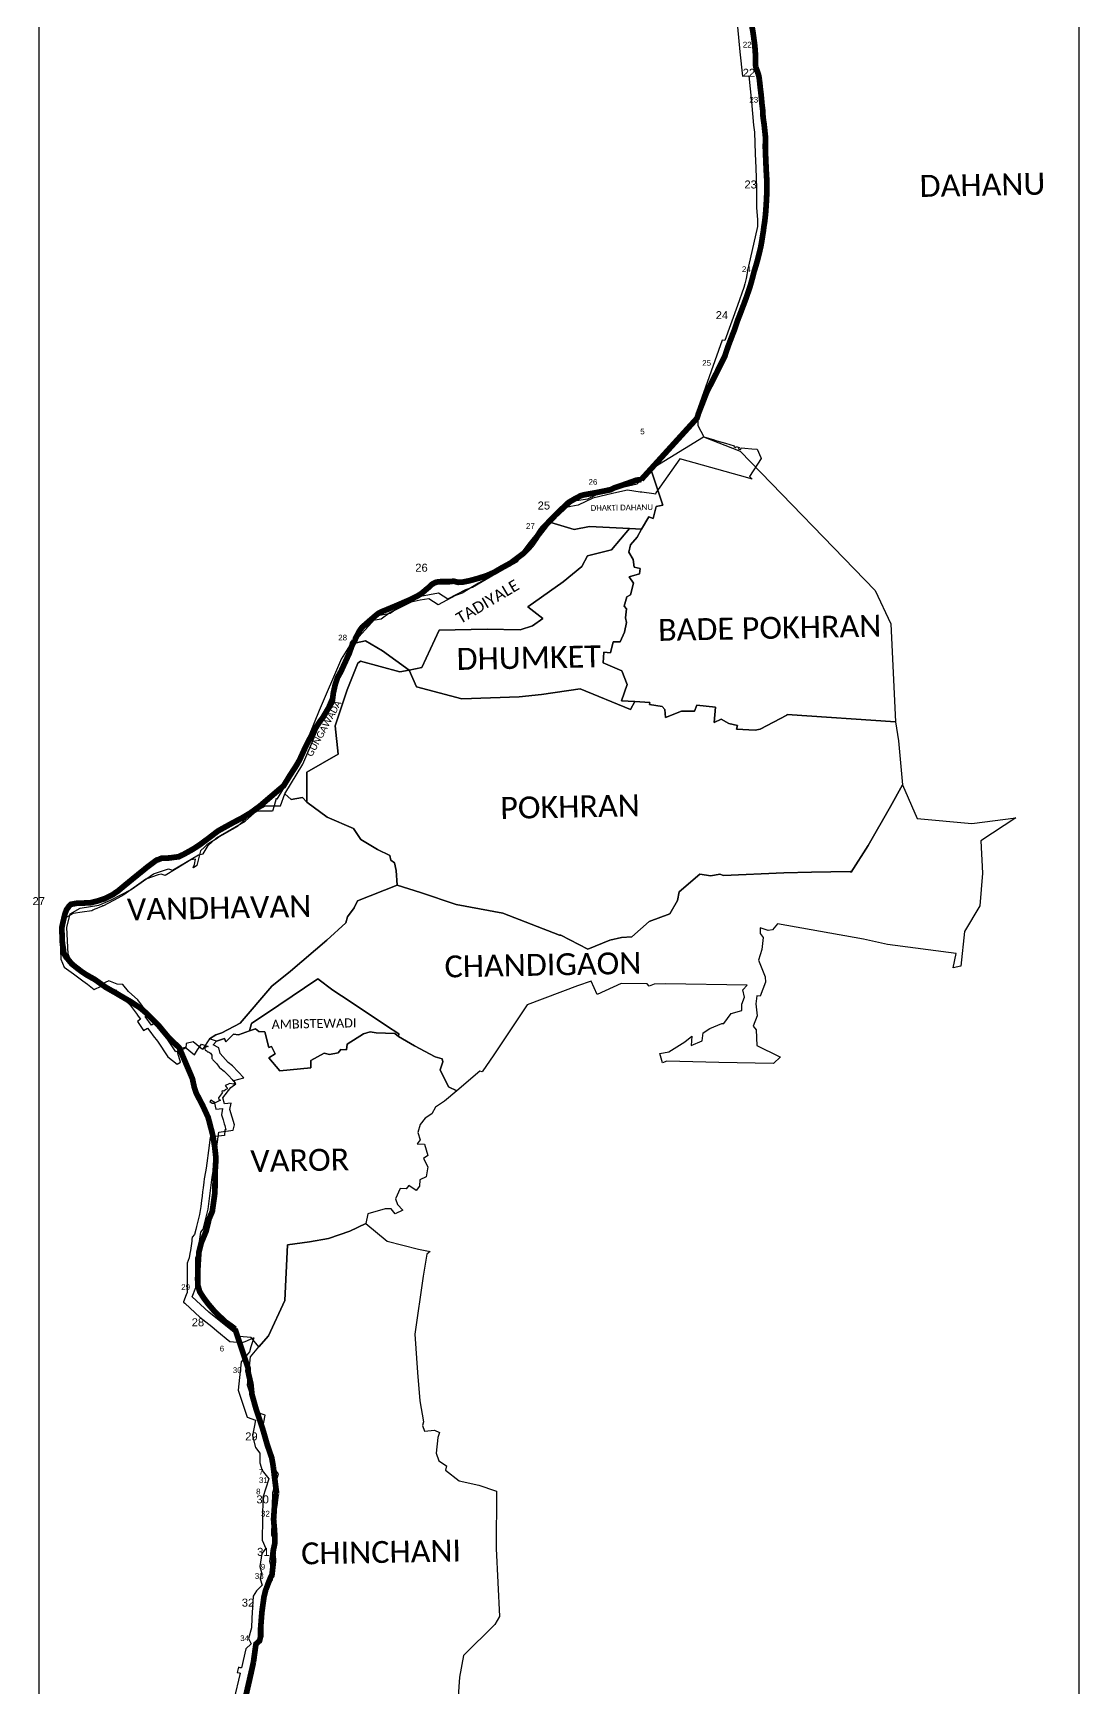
# Model space of a CAD drawing. Header units: metres. Extents: x 0 to 561379, y 0 to 4092696.
# Drawn here: x 255248 to 264393, y 2199097 to 2213571 of the extents above; entities that cross this region are included whole.
import ezdxf

# ---------------------------------------------------------------- set-up
doc = ezdxf.new("R2010")
doc.units = ezdxf.units.M
for name, color, linetype in [('ARTIFICIALLY PROTECTED', 1, 'Continuous'), ('COASTLINE', 5, 'Continuous'), ('DISTRICT BOUNDRY', 86, 'Continuous'), ('NATURALLY PROTECTED', 3, 'Continuous'), ('UNPROTECTED DUE TO CREEK', 150, 'Continuous'), ('VILLAGE BOUNDRY', 32, 'Continuous'), ('VILLAGE NAME', 250, 'Continuous')]:
    doc.layers.add(name, color=color, linetype=linetype)
doc.styles.get("Standard").update_dxf_attribs({"font": 'arial.ttf'})
picture_1 = doc.add_image_def('image1.ecw', size_in_pixel=(303052, 973688))

msp = doc.modelspace()

# ---------------------------------------------------------------- linework, layer by layer
at = {"layer": 'ARTIFICIALLY PROTECTED', "const_width": 50, "flags": 128}
for points in [[(261528, 2213671), (261531, 2213647), (261544, 2213573), (261559, 2213460), (261566, 2213363), (261564, 2213307), (261567, 2213276), (261568, 2213274)], [(261599, 2213165), (261607, 2213089), (261614, 2213032), (261621, 2212955), (261628, 2212897), (261631, 2212835), (261640, 2212775), (261647, 2212710), (261652, 2212662)], [(261635, 2211849), (261634, 2211841), (261626, 2211792), (261619, 2211746), (261610, 2211697), (261582, 2211583), (261569, 2211538), (261553, 2211486), (261539, 2211431), (261519, 2211360), (261501, 2211306), (261484, 2211256), (261474, 2211230), (261465, 2211205), (261456, 2211182), (261442, 2211145), (261431, 2211116)], [(261371, 2210951), (261353, 2210904), (261326, 2210833), (261307, 2210777), (261297, 2210746), (261239, 2210630), (261231, 2210613), (261171, 2210494), (261140, 2210434), (261113, 2210364), (261081, 2210282), (261067, 2210246), (261054, 2210204), (261043, 2210191)], [(260566, 2209666), (260524, 2209661), (260468, 2209641), (260389, 2209613), (260355, 2209602), (260334, 2209595), (260297, 2209577), (260194, 2209556), (260141, 2209546), (260101, 2209539), (260079, 2209535), (260058, 2209531), (260035, 2209524), (259986, 2209498), (259931, 2209466), (259893, 2209431), (259891, 2209429)], [(259696, 2209231), (259693, 2209228), (259676, 2209202), (259647, 2209153), (259613, 2209103), (259610, 2209099)], [(258061, 2208265), (258061, 2208264), (258035, 2208210), (258012, 2208145), (258011, 2208143)], [(256688, 2202733), (256687, 2202674), (256688, 2202622), (256705, 2202562), (256722, 2202536)], [(257121, 2201915), (257128, 2201895), (257127, 2201869), (257134, 2201835), (257145, 2201789)], [(257356, 2200967), (257370, 2200855)], [(257357, 2200667), (257357, 2200660), (257351, 2200572), (257356, 2200509)], [(257339, 2200106), (257336, 2200080), (257326, 2200067), (257303, 2200009), (257285, 2199960)], [(257243, 2199689), (257238, 2199623), (257238, 2199548), (257228, 2199509), (257197, 2199481), (257193, 2199455), (257175, 2199323)]]:
    msp.add_lwpolyline(points, dxfattribs=at)
at = {"layer": 'COASTLINE', "const_width": 30, "flags": 128}
msp.add_lwpolyline([(261531, 2213647), (261544, 2213573), (261559, 2213460), (261566, 2213363), (261564, 2213307), (261567, 2213276), (261589, 2213213), (261594, 2213196), (261599, 2213165), (261607, 2213089), (261614, 2213032), (261621, 2212955), (261628, 2212897), (261631, 2212835), (261640, 2212775), (261647, 2212710), (261653, 2212652), (261651, 2212600), (261651, 2212560), (261653, 2212508), (261656, 2212432), (261659, 2212366), (261663, 2212298), (261665, 2212238), (261664, 2212177), (261661, 2212114), (261658, 2212060), (261653, 2211991), (261646, 2211926), (261639, 2211882), (261634, 2211841), (261626, 2211792), (261619, 2211746), (261610, 2211697), (261582, 2211583), (261569, 2211538), (261553, 2211486), (261539, 2211431), (261519, 2211360), (261501, 2211306), (261484, 2211256), (261474, 2211230), (261465, 2211205), (261456, 2211182), (261442, 2211145), (261408, 2211057), (261377, 2210965), (261353, 2210904), (261326, 2210833), (261307, 2210777), (261297, 2210746), (261231, 2210613), (261171, 2210494), (261140, 2210434), (261113, 2210364), (261081, 2210282), (261067, 2210246), (261054, 2210204), (260566, 2209666), (260524, 2209661), (260468, 2209641), (260389, 2209613), (260334, 2209595), (260297, 2209577), (260194, 2209556), (260141, 2209546), (260101, 2209539), (260079, 2209535), (260058, 2209531), (260035, 2209524), (259986, 2209498), (259931, 2209466), (259893, 2209431), (259818, 2209357), (259742, 2209280), (259693, 2209228), (259676, 2209202), (259647, 2209153), (259613, 2209103), (259579, 2209063), (259537, 2209021), (259478, 2208977), (259422, 2208935), (259345, 2208893), (259278, 2208854), (259220, 2208828), (259147, 2208804), (259064, 2208781), (259009, 2208770), (258965, 2208767), (258925, 2208777), (258890, 2208773), (258849, 2208773), (258809, 2208773), (258774, 2208769), (258752, 2208759), (258735, 2208749), (258710, 2208725), (258688, 2208707), (258660, 2208683), (258639, 2208666), (258602, 2208644), (258536, 2208612), (258465, 2208581), (258397, 2208552), (258325, 2208522), (258292, 2208509), (258265, 2208494), (258226, 2208462), (258126, 2208375), (258103, 2208344), (258061, 2208264), (258035, 2208210), (258012, 2208145), (257940, 2207988), (257909, 2207932), (257889, 2207870), (257873, 2207797), (257864, 2207724), (257780, 2207581), (257762, 2207559), (257714, 2207486), (257662, 2207390), (257623, 2207312), (257577, 2207211), (257545, 2207157), (257490, 2207072), (257439, 2206988), (257234, 2206813), (257151, 2206752), (257078, 2206708), (256987, 2206660), (256900, 2206612), (256863, 2206591), (256781, 2206528), (256704, 2206471), (256644, 2206432), (256597, 2206406), (256568, 2206390), (256521, 2206367), (256437, 2206356), (256371, 2206354), (256349, 2206344), (256327, 2206337), (256253, 2206282), (256175, 2206219), (256116, 2206171), (256044, 2206112), (255991, 2206068), (255943, 2206035), (255873, 2206000), (255815, 2205981), (255747, 2205964), (255630, 2205960), (255579, 2205951), (255561, 2205933), (255540, 2205903), (255526, 2205865), (255508, 2205789), (255499, 2205746), (255502, 2205660), (255504, 2205611), (255512, 2205567), (255514, 2205533), (255525, 2205508), (255538, 2205487), (255555, 2205468), (255586, 2205430), (255618, 2205404), (255670, 2205364), (255715, 2205334), (255788, 2205293), (255885, 2205224), (255963, 2205180), (256051, 2205128), (256102, 2205099), (256185, 2205044), (256241, 2204997), (256297, 2204939), (256349, 2204887), (256435, 2204783), (256526, 2204696), (256641, 2204426), (256657, 2204352), (256674, 2204300), (256731, 2204191), (256779, 2204086), (256809, 2203971), (256821, 2203922), (256836, 2203831), (256847, 2203730), (256840, 2203614), (256838, 2203430), (256815, 2203265), (256787, 2203199), (256761, 2203092), (256718, 2202989), (256698, 2202909), (256690, 2202778), (256687, 2202674), (256688, 2202622), (256705, 2202562), (256742, 2202505), (256779, 2202456), (256833, 2202392), (256880, 2202346), (256925, 2202302), (256990, 2202256), (257014, 2202236), (257128, 2201895), (257127, 2201869), (257134, 2201835), (257153, 2201754), (257162, 2201664), (257198, 2201535), (257254, 2201368), (257296, 2201222), (257335, 2201109), (257348, 2201034), (257378, 2200797), (257373, 2200783), (257368, 2200749), (257364, 2200709), (257357, 2200660), (257351, 2200572), (257357, 2200500), (257363, 2200414), (257361, 2200359), (257349, 2200302), (257345, 2200258), (257351, 2200213), (257336, 2200080), (257326, 2200067), (257303, 2200009), (257282, 2199953), (257267, 2199894), (257249, 2199763), (257238, 2199623), (257238, 2199548), (257228, 2199509), (257197, 2199481), (257193, 2199455), (257175, 2199323), (257152, 2199217), (257129, 2199117), (257097, 2198975)], dxfattribs=at)
at = {"layer": 'DISTRICT BOUNDRY'}
msp.add_polyline3d([(261408, 2213625, 0), (261428, 2213407, 0), (261451, 2213195, 0), (261506, 2213198, 0), (261529, 2212970, 0), (261547, 2212766, 0), (261557, 2212705, 0), (261563, 2212516, 0), (261569, 2212392, 0), (261571, 2212302, 0), (261574, 2212213, 0), (261575, 2212043, 0), (261583, 2211940, 0), (261583, 2211878, 0), (261504, 2211532, 0), (261499, 2211507, 0), (261482, 2211424, 0), (261473, 2211379, 0), (261462, 2211346, 0), (261407, 2211188, 0), (261296, 2210881, 0), (261273, 2210885, 0), (261064, 2210292, 0), (261080, 2210285, 0), (261053, 2210229, 0), (261057, 2210216, 0), (261061, 2210189, 0), (261061, 2210185, 0), (261060, 2210140, 0), (261113, 2210039, 0), (261196, 2210015, 0), (261226, 2210006, 0), (261302, 2209984, 0), (261377, 2209960, 0), (261374, 2209951, 0), (261393, 2209946, 0), (261395, 2209954, 0), (261421, 2209946, 0), (261417, 2209931, 0), (261436, 2209928, 0), (261441, 2209944, 0), (261473, 2209941, 0), (261533, 2209935, 0), (261580, 2209931, 0), (261611, 2209858, 0), (261614, 2209850, 0), (261512, 2209694, 0), (261535, 2209669, 0), (261497, 2209680, 0), (260903, 2209846, 0), (260693, 2209550, 0), (260691, 2209538, 0), (260675, 2209540, 0), (260570, 2209555, 0), (260555, 2209557, 0), (260447, 2209573, 0), (260325, 2209546, 0), (260142, 2209504, 0), (260013, 2209441, 0), (259951, 2209431, 0), (259939, 2209427, 0), (259892, 2209425, 0), (259683, 2209234, 0), (259574, 2209100, 0), (259523, 2209030, 0), (259445, 2208959, 0), (259387, 2208893, 0), (259236, 2208812, 0), (259144, 2208760, 0), (259000, 2208673, 0), (258943, 2208652, 0), (258790, 2208570, 0), (258708, 2208623, 0), (258634, 2208610, 0), (258554, 2208595, 0), (258426, 2208529, 0), (258370, 2208504, 0), (258292, 2208446, 0), (258188, 2208427, 0), (258133, 2208365, 0), (258078, 2208303, 0), (258024, 2208243, 0), (258015, 2208212, 0), (258014, 2208211, 0), (257941, 2208096, 0), (257935, 2208081, 0), (257750, 2207645, 0), (257607, 2207294, 0), (257537, 2207130, 0), (257379, 2206871, 0), (257373, 2206876, 0), (257355, 2206813, 0), (257340, 2206765, 0), (257211, 2206766, 0), (257138, 2206725, 0), (257059, 2206656, 0), (257034, 2206632, 0), (256923, 2206568, 0), (256907, 2206560, 0), (256876, 2206541, 0), (256857, 2206527, 0), (256785, 2206484, 0), (256766, 2206470, 0), (256748, 2206451, 0), (256712, 2206418, 0), (256680, 2206289, 0), (256652, 2206270, 0), (256649, 2206274, 0), (256659, 2206298, 0), (256669, 2206345, 0), (256627, 2206339, 0), (256500, 2206262, 0), (256402, 2206202, 0), (256367, 2206216, 0), (256341, 2206210, 0), (256341, 2206209, 0), (256235, 2206170, 0), (256042, 2206033, 0), (255990, 2206005, 0), (255863, 2205939, 0), (255859, 2205938, 0), (255849, 2205933, 0), (255832, 2205926, 0), (255804, 2205914, 0), (255788, 2205907, 0), (255770, 2205899, 0), (255761, 2205895, 0), (255677, 2205882, 0), (255599, 2205870, 0), (255510, 2205821, 0), (255481, 2205701, 0), (255492, 2205471, 0), (255520, 2205402, 0), (255600, 2205342, 0), (255682, 2205281, 0), (255723, 2205252, 0), (255781, 2205206, 0), (255844, 2205236, 0), (255845, 2205237, 0), (255919, 2205206, 0), (255948, 2205200, 0), (255969, 2205202, 0), (256015, 2205143, 0), (256058, 2205105, 0), (256097, 2205069, 0), (256159, 2204986, 0), (256159, 2204985, 0), (256187, 2204946, 0), (256160, 2204925, 0), (256214, 2204848, 0), (256248, 2204869, 0), (256278, 2204830, 0), (256298, 2204801, 0), (256335, 2204754, 0), (256426, 2204616, 0), (256508, 2204553, 0), (256537, 2204569, 0), (256514, 2204648, 0), (256516, 2204689, 0), (256542, 2204694, 0), (256578, 2204702, 0), (256659, 2204635, 0), (256685, 2204678, 0), (256720, 2204729, 0), (256780, 2204708, 0), (256773, 2204708, 0), (256766, 2204705, 0), (256758, 2204702, 0), (256751, 2204695, 0), (256749, 2204687, 0), (256752, 2204676, 0), (256760, 2204671, 0), (256769, 2204665, 0), (256774, 2204662, 0), (256780, 2204661, 0), (256786, 2204659, 0), (256792, 2204654, 0), (256799, 2204650, 0), (256810, 2204631, 0), (256812, 2204628, 0), (256812, 2204618, 0), (256812, 2204601, 0), (256817, 2204596, 0), (256820, 2204592, 0), (256828, 2204583, 0), (256834, 2204576, 0), (256854, 2204555, 0), (256875, 2204526, 0), (256880, 2204521, 0), (256919, 2204491, 0), (256922, 2204490, 0), (256940, 2204470, 0), (256963, 2204447, 0), (256970, 2204439, 0), (256975, 2204434, 0), (256990, 2204418, 0), (256996, 2204411, 0), (257016, 2204390, 0), (257018, 2204388, 0), (256999, 2204378, 0), (256968, 2204384, 0), (256955, 2204378, 0), (256951, 2204376, 0), (256928, 2204365, 0), (256936, 2204355, 0), (256945, 2204345, 0), (256946, 2204339, 0), (256946, 2204336, 0), (256943, 2204333, 0), (256934, 2204330, 0), (256931, 2204327, 0), (256917, 2204316, 0), (256912, 2204317, 0), (256901, 2204319, 0), (256897, 2204312, 0), (256904, 2204304, 0), (256870, 2204257, 0), (256871, 2204245, 0), (256888, 2204237, 0), (256840, 2204215, 0), (256801, 2204239, 0), (256793, 2204226, 0), (256815, 2204211, 0), (256832, 2204211, 0), (256834, 2204211, 0), (256840, 2204185, 0), (256847, 2204160, 0), (256904, 2204165, 0), (256895, 2204110, 0), (256909, 2204065, 0), (256919, 2204031, 0), (256924, 2204015, 0), (256928, 2204001, 0), (256934, 2203978, 0), (256925, 2203978, 0), (256923, 2203930, 0), (256797, 2203914, 0), (256788, 2203840, 0), (256761, 2203642, 0), (256748, 2203565, 0), (256745, 2203550, 0), (256740, 2203520, 0), (256735, 2203471, 0), (256730, 2203437, 0), (256726, 2203398, 0), (256721, 2203360, 0), (256714, 2203307, 0), (256703, 2203238, 0), (256701, 2203226, 0), (256689, 2203180, 0), (256677, 2203132, 0), (256671, 2203108, 0), (256660, 2203064, 0), (256640, 2203039, 0), (256640, 2203037, 0), (256637, 2203021, 0), (256635, 2203006, 0), (256623, 2202923, 0), (256618, 2202896, 0), (256613, 2202859, 0), (256596, 2202813, 0), (256594, 2202555, 0), (256586, 2202535, 0), (256562, 2202473, 0), (256562, 2202473, 0), (256563, 2202471, 0), (256574, 2202461, 0), (256666, 2202378, 0), (256707, 2202339, 0), (256810, 2202257, 0), (256854, 2202220, 0), (256969, 2202127, 0), (257032, 2202120, 0), (257075, 2202117, 0), (257101, 2202127, 0), (257176, 2202159, 0), (257178, 2202160, 0), (257153, 2202079, 0), (257140, 2202036, 0), (257067, 2201950, 0), (257040, 2201701, 0), (257119, 2201465, 0), (257192, 2201438, 0), (257168, 2201303, 0), (257194, 2201199, 0), (257230, 2201149, 0), (257232, 2201065, 0), (257252, 2200998, 0), (257309, 2200926, 0), (257258, 2200763, 0), (257250, 2200388, 0), (257284, 2200316, 0), (257247, 2200273, 0), (257230, 2200159, 0), (257245, 2200106, 0), (257233, 2200050, 0), (257252, 2199997, 0), (257201, 2199947, 0), (257173, 2199899, 0), (257161, 2199707, 0), (257157, 2199622, 0), (257133, 2199530, 0), (257154, 2199483, 0), (257107, 2199438, 0), (257069, 2199272, 0), (257059, 2199274, 0), (257044, 2199278, 0), (257033, 2199231, 0), (257050, 2199228, 0), (257058, 2199227, 0), (257003, 2198992, 0)], dxfattribs=at)
at = {"layer": 'NATURALLY PROTECTED', "const_width": 50, "flags": 128}
for points in [[(261568, 2213274), (261589, 2213213), (261594, 2213196), (261599, 2213165)], [(261652, 2212662), (261653, 2212652), (261651, 2212600), (261651, 2212560), (261653, 2212508), (261656, 2212432), (261659, 2212366), (261663, 2212298), (261665, 2212238), (261664, 2212177), (261661, 2212114), (261658, 2212060), (261653, 2211991), (261646, 2211926), (261639, 2211882), (261635, 2211849)], [(261431, 2211116), (261408, 2211057), (261377, 2210965), (261371, 2210951)], [(259891, 2209429), (259818, 2209357), (259742, 2209280), (259696, 2209231)], [(259610, 2209099), (259579, 2209063), (259537, 2209021), (259478, 2208977), (259422, 2208935), (259345, 2208893), (259278, 2208854), (259220, 2208828), (259147, 2208804), (259064, 2208781), (259009, 2208770), (258965, 2208767), (258925, 2208777), (258890, 2208773), (258849, 2208773), (258809, 2208773), (258774, 2208769), (258752, 2208759), (258735, 2208749), (258710, 2208725), (258688, 2208707), (258660, 2208683), (258639, 2208666), (258602, 2208644), (258536, 2208612), (258465, 2208581), (258397, 2208552), (258325, 2208522), (258292, 2208509), (258265, 2208494), (258226, 2208462), (258126, 2208375), (258103, 2208344), (258061, 2208265)], [(258011, 2208143), (257940, 2207988), (257909, 2207932), (257889, 2207870), (257873, 2207797), (257864, 2207724), (257780, 2207581), (257762, 2207559), (257714, 2207486), (257662, 2207390), (257623, 2207312), (257577, 2207211), (257545, 2207157), (257490, 2207072), (257439, 2206988), (257367, 2206927), (257234, 2206813), (257151, 2206752), (257078, 2206708), (256987, 2206660), (256900, 2206612), (256863, 2206591), (256781, 2206528), (256704, 2206471), (256644, 2206432), (256597, 2206406), (256568, 2206390), (256521, 2206367), (256437, 2206356), (256371, 2206354), (256349, 2206344), (256327, 2206337), (256253, 2206282), (256175, 2206219), (256116, 2206171), (256044, 2206112), (255991, 2206068), (255943, 2206035), (255873, 2206000), (255815, 2205981), (255747, 2205964), (255630, 2205960), (255579, 2205951), (255561, 2205933), (255540, 2205903), (255526, 2205865), (255508, 2205789), (255499, 2205746), (255502, 2205660), (255504, 2205611), (255512, 2205567), (255514, 2205533), (255525, 2205508), (255538, 2205487), (255555, 2205468), (255586, 2205430), (255618, 2205404), (255670, 2205364), (255715, 2205334), (255788, 2205293), (255885, 2205224), (255963, 2205180), (256051, 2205128), (256102, 2205099), (256185, 2205044), (256241, 2204997), (256297, 2204939), (256349, 2204887), (256435, 2204783), (256526, 2204696), (256641, 2204426), (256657, 2204352), (256674, 2204300), (256731, 2204191), (256779, 2204086), (256809, 2203971), (256821, 2203922), (256836, 2203831), (256847, 2203730), (256840, 2203614), (256838, 2203430), (256815, 2203265), (256787, 2203199), (256761, 2203092), (256718, 2202989), (256698, 2202909), (256690, 2202778), (256688, 2202733)], [(256722, 2202536), (256742, 2202505), (256779, 2202456), (256833, 2202392), (256880, 2202346), (256925, 2202302), (256990, 2202256), (257014, 2202236)], [(257145, 2201789), (257153, 2201754), (257162, 2201664), (257198, 2201535), (257254, 2201368), (257296, 2201222), (257335, 2201109), (257348, 2201034)], [(257378, 2200797), (257373, 2200783), (257368, 2200749), (257364, 2200709), (257357, 2200667)], [(257356, 2200509), (257357, 2200500), (257363, 2200414), (257361, 2200359), (257349, 2200302), (257345, 2200258), (257351, 2200213), (257346, 2200169)], [(257285, 2199960), (257282, 2199953), (257267, 2199894), (257249, 2199763), (257243, 2199689)], [(257175, 2199323), (257152, 2199217), (257129, 2199117), (257097, 2198975), (257071, 2198803), (257055, 2198682), (257051, 2198572), (257057, 2198471), (257065, 2198420), (257087, 2198372)]]:
    msp.add_lwpolyline(points, dxfattribs=at)
at = {"layer": 'UNPROTECTED DUE TO CREEK', "const_width": 50, "flags": 128}
for points in [[(261043, 2210191), (260566, 2209666)], [(257014, 2202236), (257121, 2201915)], [(257348, 2201034), (257356, 2200967)], [(257370, 2200855), (257378, 2200797)], [(257346, 2200169), (257339, 2200106)]]:
    msp.add_lwpolyline(points, dxfattribs=at)
at = {"layer": 'VILLAGE BOUNDRY'}
for points in [[(261408, 2207515, 0), (261332, 2207531, 0), (261266, 2207569, 0), (261204, 2207542, 0), (261216, 2207675, 0), (261053, 2207692, 0), (261032, 2207640, 0), (260919, 2207640, 0), (260778, 2207586, 0), (260772, 2207655, 0), (260750, 2207680, 0), (260637, 2207700, 0), (260641, 2207717, 0), (260510, 2207725, 0), (260394, 2207732, 0), (260444, 2207873, 0), (260397, 2207992, 0), (260233, 2208062, 0), (260240, 2208156, 0), (260296, 2208150, 0), (260319, 2208247, 0), (260382, 2208248, 0), (260420, 2208331, 0), (260438, 2208416, 0), (260428, 2208457, 0), (260438, 2208535, 0), (260416, 2208560, 0), (260439, 2208641, 0), (260471, 2208658, 0), (260497, 2208759, 0), (260461, 2208814, 0), (260550, 2208840, 0), (260556, 2208888, 0), (260503, 2208901, 0), (260496, 2208968, 0), (260457, 2209031, 0), (260471, 2209094, 0), (260531, 2209162, 0), (260569, 2209233, 0), (260632, 2209339, 0), (260671, 2209326, 0), (260695, 2209429, 0), (260756, 2209441, 0), (260649, 2209757, 0), (261109, 2210040, 0), (261430, 2209914, 0), (262612, 2208696, 0), (262747, 2208404, 0), (262788, 2207547, 0), (261843, 2207611, 0), (261840, 2207604, 0), (261606, 2207483, 0), (261563, 2207473, 0), (261398, 2207483, 0)], [(261408, 2207515, 0), (261332, 2207531, 0), (261266, 2207569, 0), (261204, 2207542, 0), (261216, 2207675, 0), (261053, 2207692, 0), (261032, 2207640, 0), (260919, 2207640, 0), (260778, 2207586, 0), (260772, 2207655, 0), (260750, 2207680, 0), (260637, 2207700, 0), (260641, 2207717, 0), (260510, 2207725, 0), (260394, 2207732, 0), (260444, 2207873, 0), (260397, 2207992, 0), (260233, 2208062, 0), (260240, 2208156, 0), (260296, 2208150, 0), (260319, 2208247, 0), (260382, 2208248, 0), (260420, 2208331, 0), (260438, 2208416, 0), (260428, 2208457, 0), (260438, 2208535, 0), (260416, 2208560, 0), (260439, 2208641, 0), (260471, 2208658, 0), (260497, 2208759, 0), (260461, 2208814, 0), (260550, 2208840, 0), (260556, 2208888, 0), (260503, 2208901, 0), (260496, 2208968, 0), (260457, 2209031, 0), (260471, 2209094, 0), (260531, 2209162, 0), (260569, 2209233, 0), (260632, 2209339, 0), (260671, 2209326, 0), (260695, 2209429, 0), (260756, 2209441, 0), (260649, 2209757, 0), (261109, 2210040, 0), (261430, 2209914, 0), (262612, 2208696, 0), (262747, 2208404, 0), (262788, 2207547, 0), (261843, 2207611, 0), (261840, 2207604, 0), (261606, 2207483, 0), (261563, 2207473, 0), (261398, 2207483, 0)], [(260649, 2209757, 0), (260756, 2209441, 0), (260695, 2209429, 0), (260671, 2209326, 0), (260632, 2209339, 0), (260569, 2209233, 0), (260462, 2209238, 0), (260112, 2209255, 0), (259979, 2209230, 0), (259776, 2209291, 0), (259980, 2209480, 0), (260100, 2209496, 0), (260228, 2209559, 0), (260531, 2209628, 0)], [(260649, 2209757, 0), (260756, 2209441, 0), (260695, 2209429, 0), (260671, 2209326, 0), (260632, 2209339, 0), (260569, 2209233, 0), (260462, 2209238, 0), (260112, 2209255, 0), (259979, 2209230, 0), (259776, 2209291, 0), (259980, 2209480, 0), (260100, 2209496, 0), (260228, 2209559, 0), (260531, 2209628, 0)], [(258097, 2208291, 0), (258264, 2208477, 0), (258369, 2208496, 0), (258449, 2208554, 0), (258635, 2208646, 0), (258792, 2208675, 0), (258876, 2208622, 0), (259032, 2208704, 0), (259090, 2208726, 0), (259330, 2208866, 0), (259480, 2208947, 0), (259538, 2209013, 0), (259615, 2209084, 0), (259776, 2209291, 0), (259979, 2209230, 0), (260112, 2209255, 0), (260462, 2209238, 0), (260307, 2209051, 0), (260095, 2208999, 0), (260045, 2208906, 0), (259883, 2208771, 0), (259574, 2208554, 0), (259706, 2208451, 0), (259615, 2208388, 0), (259507, 2208351, 0), (259219, 2208357, 0), (258800, 2208348, 0), (258647, 2208022, 0), (258537, 2207999, 0), (258303, 2208167, 0), (258154, 2208255, 0), (258074, 2208239, 0)], [(258097, 2208291, 0), (258264, 2208477, 0), (258369, 2208496, 0), (258449, 2208554, 0), (258635, 2208646, 0), (258792, 2208675, 0), (258876, 2208622, 0), (259032, 2208704, 0), (259090, 2208726, 0), (259330, 2208866, 0), (259480, 2208947, 0), (259538, 2209013, 0), (259615, 2209084, 0), (259776, 2209291, 0), (259979, 2209230, 0), (260112, 2209255, 0), (260462, 2209238, 0), (260307, 2209051, 0), (260095, 2208999, 0), (260045, 2208906, 0), (259883, 2208771, 0), (259574, 2208554, 0), (259706, 2208451, 0), (259615, 2208388, 0), (259507, 2208351, 0), (259219, 2208357, 0), (258800, 2208348, 0), (258647, 2208022, 0), (258537, 2207999, 0), (258303, 2208167, 0), (258154, 2208255, 0), (258074, 2208239, 0)], [(260569, 2209233, 0), (260531, 2209162, 0), (260471, 2209094, 0), (260457, 2209031, 0), (260496, 2208968, 0), (260503, 2208901, 0), (260556, 2208888, 0), (260550, 2208840, 0), (260461, 2208814, 0), (260497, 2208759, 0), (260471, 2208658, 0), (260439, 2208641, 0), (260416, 2208560, 0), (260438, 2208535, 0), (260428, 2208457, 0), (260438, 2208416, 0), (260420, 2208331, 0), (260382, 2208248, 0), (260319, 2208247, 0), (260296, 2208150, 0), (260240, 2208156, 0), (260233, 2208062, 0), (260397, 2207992, 0), (260444, 2207873, 0), (260394, 2207732, 0), (260510, 2207725, 0), (260473, 2207654, 0), (260033, 2207836, 0), (259693, 2207785, 0), (259498, 2207766, 0), (258997, 2207747, 0), (258601, 2207853, 0), (258537, 2207999, 0), (258647, 2208022, 0), (258800, 2208348, 0), (259219, 2208357, 0), (259507, 2208351, 0), (259615, 2208388, 0), (259706, 2208451, 0), (259574, 2208554, 0), (259883, 2208771, 0), (260045, 2208906, 0), (260095, 2208999, 0), (260307, 2209051, 0), (260462, 2209238, 0)], [(260569, 2209233, 0), (260531, 2209162, 0), (260471, 2209094, 0), (260457, 2209031, 0), (260496, 2208968, 0), (260503, 2208901, 0), (260556, 2208888, 0), (260550, 2208840, 0), (260461, 2208814, 0), (260497, 2208759, 0), (260471, 2208658, 0), (260439, 2208641, 0), (260416, 2208560, 0), (260438, 2208535, 0), (260428, 2208457, 0), (260438, 2208416, 0), (260420, 2208331, 0), (260382, 2208248, 0), (260319, 2208247, 0), (260296, 2208150, 0), (260240, 2208156, 0), (260233, 2208062, 0), (260397, 2207992, 0), (260444, 2207873, 0), (260394, 2207732, 0), (260510, 2207725, 0), (260473, 2207654, 0), (260033, 2207836, 0), (259693, 2207785, 0), (259498, 2207766, 0), (258997, 2207747, 0), (258601, 2207853, 0), (258537, 2207999, 0), (258647, 2208022, 0), (258800, 2208348, 0), (259219, 2208357, 0), (259507, 2208351, 0), (259615, 2208388, 0), (259706, 2208451, 0), (259574, 2208554, 0), (259883, 2208771, 0), (260045, 2208906, 0), (260095, 2208999, 0), (260307, 2209051, 0), (260462, 2209238, 0)], [(258537, 2207999, 0), (258456, 2207983, 0), (258110, 2208078, 0), (258087, 2208060, 0), (257994, 2207827, 0), (257889, 2207513, 0), (257915, 2207265, 0), (257643, 2207107, 0), (257643, 2206843, 0), (257603, 2206885, 0), (257505, 2206869, 0), (257449, 2206918, 0), (257608, 2207177, 0), (257678, 2207341, 0), (257821, 2207692, 0), (258014, 2208144, 0), (258074, 2208239, 0), (258154, 2208255, 0), (258303, 2208167, 0)], [(258537, 2207999, 0), (258456, 2207983, 0), (258110, 2208078, 0), (258087, 2208060, 0), (257994, 2207827, 0), (257889, 2207513, 0), (257915, 2207265, 0), (257643, 2207107, 0), (257643, 2206843, 0), (257603, 2206885, 0), (257505, 2206869, 0), (257449, 2206918, 0), (257608, 2207177, 0), (257678, 2207341, 0), (257821, 2207692, 0), (258014, 2208144, 0), (258074, 2208239, 0), (258154, 2208255, 0), (258303, 2208167, 0)], [(262850, 2206995, 0), (262746, 2206805, 0), (262550, 2206465, 0), (262402, 2206233, 0), (262392, 2206238, 0), (262054, 2206233, 0), (261813, 2206227, 0), (261284, 2206204, 0), (261252, 2206216, 0), (261173, 2206200, 0), (261078, 2206214, 0), (260898, 2206060, 0), (260884, 2205983, 0), (260817, 2205868, 0), (260635, 2205801, 0), (260484, 2205665, 0), (260394, 2205661, 0), (260292, 2205638, 0), (260098, 2205558, 0), (259862, 2205681, 0), (259851, 2205682, 0), (259355, 2205874, 0), (258947, 2205948, 0), (258636, 2206055, 0), (258432, 2206117, 0), (258423, 2206247, 0), (258407, 2206313, 0), (258377, 2206336, 0), (258366, 2206379, 0), (258260, 2206431, 0), (258115, 2206518, 0), (258050, 2206613, 0), (257818, 2206714, 0), (257643, 2206843, 0), (257643, 2207107, 0), (257915, 2207265, 0), (257889, 2207513, 0), (257994, 2207827, 0), (258087, 2208060, 0), (258110, 2208078, 0), (258456, 2207983, 0), (258537, 2207999, 0), (258601, 2207853, 0), (258997, 2207747, 0), (259498, 2207766, 0), (259693, 2207785, 0), (260033, 2207836, 0), (260473, 2207654, 0), (260510, 2207725, 0), (260641, 2207717, 0), (260637, 2207700, 0), (260750, 2207680, 0), (260772, 2207655, 0), (260778, 2207586, 0), (260919, 2207640, 0), (261032, 2207640, 0), (261053, 2207692, 0), (261216, 2207675, 0), (261204, 2207542, 0), (261266, 2207569, 0), (261332, 2207531, 0), (261408, 2207515, 0), (261398, 2207483, 0), (261563, 2207473, 0), (261606, 2207483, 0), (261840, 2207604, 0), (261843, 2207611, 0), (262788, 2207547, 0), (262815, 2207381, 0)], [(262850, 2206995, 0), (262746, 2206805, 0), (262550, 2206465, 0), (262402, 2206233, 0), (262392, 2206238, 0), (262054, 2206233, 0), (261813, 2206227, 0), (261284, 2206204, 0), (261252, 2206216, 0), (261173, 2206200, 0), (261078, 2206214, 0), (260898, 2206060, 0), (260884, 2205983, 0), (260817, 2205868, 0), (260635, 2205801, 0), (260484, 2205665, 0), (260394, 2205661, 0), (260292, 2205638, 0), (260098, 2205558, 0), (259862, 2205681, 0), (259851, 2205682, 0), (259355, 2205874, 0), (258947, 2205948, 0), (258636, 2206055, 0), (258432, 2206117, 0), (258423, 2206247, 0), (258407, 2206313, 0), (258377, 2206336, 0), (258366, 2206379, 0), (258260, 2206431, 0), (258115, 2206518, 0), (258050, 2206613, 0), (257818, 2206714, 0), (257643, 2206843, 0), (257643, 2207107, 0), (257915, 2207265, 0), (257889, 2207513, 0), (257994, 2207827, 0), (258087, 2208060, 0), (258110, 2208078, 0), (258456, 2207983, 0), (258537, 2207999, 0), (258601, 2207853, 0), (258997, 2207747, 0), (259498, 2207766, 0), (259693, 2207785, 0), (260033, 2207836, 0), (260473, 2207654, 0), (260510, 2207725, 0), (260641, 2207717, 0), (260637, 2207700, 0), (260750, 2207680, 0), (260772, 2207655, 0), (260778, 2207586, 0), (260919, 2207640, 0), (261032, 2207640, 0), (261053, 2207692, 0), (261216, 2207675, 0), (261204, 2207542, 0), (261266, 2207569, 0), (261332, 2207531, 0), (261408, 2207515, 0), (261398, 2207483, 0), (261563, 2207473, 0), (261606, 2207483, 0), (261840, 2207604, 0), (261843, 2207611, 0), (262788, 2207547, 0), (262815, 2207381, 0)], [(263320, 2205521, 0), (262720, 2205598, 0), (262508, 2205646, 0), (261756, 2205779, 0), (261713, 2205728, 0), (261677, 2205721, 0), (261606, 2205744, 0), (261605, 2205695, 0), (261632, 2205660, 0), (261619, 2205556, 0), (261592, 2205462, 0), (261649, 2205318, 0), (261653, 2205269, 0), (261605, 2205147, 0), (261578, 2205149, 0), (261569, 2205079, 0), (261580, 2204976, 0), (261545, 2204885, 0), (261570, 2204852, 0), (261578, 2204717, 0), (261771, 2204619, 0), (261784, 2204618, 0), (261721, 2204558, 0), (261243, 2204567, 0), (260789, 2204580, 0), (260751, 2204563, 0), (260728, 2204646, 0), (260807, 2204660, 0), (260947, 2204748, 0), (261009, 2204798, 0), (261001, 2204716, 0), (261098, 2204756, 0), (261108, 2204828, 0), (261165, 2204864, 0), (261271, 2204908, 0), (261289, 2204908, 0), (261352, 2204996, 0), (261446, 2205023, 0), (261445, 2205077, 0), (261470, 2205138, 0), (261454, 2205203, 0), (261491, 2205244, 0), (260779, 2205255, 0), (260679, 2205253, 0), (260634, 2205235, 0), (260619, 2205255, 0), (260390, 2205259, 0), (260179, 2205161, 0), (260129, 2205280, 0), (260008, 2205237, 0), (259568, 2205073, 0), (259277, 2204634, 0), (259176, 2204485, 0), (259155, 2204492, 0), (258953, 2204320, 0), (258879, 2204353, 0), (258807, 2204502, 0), (258831, 2204573, 0), (258826, 2204600, 0), (258765, 2204616, 0), (258582, 2204713, 0), (258443, 2204794, 0), (258447, 2204817, 0), (258339, 2204887, 0), (258021, 2205102, 0), (257868, 2205200, 0), (257738, 2205299, 0), (257397, 2205068, 0), (257157, 2204908, 0), (257139, 2204845, 0), (257045, 2204810, 0), (257001, 2204814, 0), (256934, 2204747, 0), (256922, 2204776, 0), (256852, 2204754, 0), (256792, 2204775, 0), (256845, 2204809, 0), (256898, 2204826, 0), (257060, 2204912, 0), (257335, 2205234, 0), (257500, 2205367, 0), (257817, 2205638, 0), (257984, 2205788, 0), (257997, 2205841, 0), (258055, 2205921, 0), (258085, 2205980, 0), (258432, 2206117, 0), (258636, 2206055, 0), (258947, 2205948, 0), (259355, 2205874, 0), (259851, 2205682, 0), (259862, 2205681, 0), (260098, 2205558, 0), (260292, 2205638, 0), (260394, 2205661, 0), (260484, 2205665, 0), (260635, 2205801, 0), (260817, 2205868, 0), (260884, 2205983, 0), (260898, 2206060, 0), (261078, 2206214, 0), (261173, 2206200, 0), (261252, 2206216, 0), (261284, 2206204, 0), (261813, 2206227, 0), (262054, 2206233, 0), (262392, 2206238, 0), (262402, 2206233, 0), (262550, 2206465, 0), (262746, 2206805, 0), (262850, 2206995, 0), (262980, 2206701, 0), (263458, 2206658, 0), (263840, 2206706, 0), (263536, 2206507, 0), (263551, 2206222, 0), (263527, 2205937, 0), (263392, 2205712, 0), (263359, 2205409, 0), (263293, 2205394, 0)], [(263320, 2205521, 0), (262720, 2205598, 0), (262508, 2205646, 0), (261756, 2205779, 0), (261713, 2205728, 0), (261677, 2205721, 0), (261606, 2205744, 0), (261605, 2205695, 0), (261632, 2205660, 0), (261619, 2205556, 0), (261592, 2205462, 0), (261649, 2205318, 0), (261653, 2205269, 0), (261605, 2205147, 0), (261578, 2205149, 0), (261569, 2205079, 0), (261580, 2204976, 0), (261545, 2204885, 0), (261570, 2204852, 0), (261578, 2204717, 0), (261771, 2204619, 0), (261784, 2204618, 0), (261721, 2204558, 0), (261243, 2204567, 0), (260789, 2204580, 0), (260751, 2204563, 0), (260728, 2204646, 0), (260807, 2204660, 0), (260947, 2204748, 0), (261009, 2204798, 0), (261001, 2204716, 0), (261098, 2204756, 0), (261108, 2204828, 0), (261165, 2204864, 0), (261271, 2204908, 0), (261289, 2204908, 0), (261352, 2204996, 0), (261446, 2205023, 0), (261445, 2205077, 0), (261470, 2205138, 0), (261454, 2205203, 0), (261491, 2205244, 0), (260779, 2205255, 0), (260679, 2205253, 0), (260634, 2205235, 0), (260619, 2205255, 0), (260390, 2205259, 0), (260179, 2205161, 0), (260129, 2205280, 0), (260008, 2205237, 0), (259568, 2205073, 0), (259277, 2204634, 0), (259176, 2204485, 0), (259155, 2204492, 0), (258953, 2204320, 0), (258879, 2204353, 0), (258807, 2204502, 0), (258831, 2204573, 0), (258826, 2204600, 0), (258765, 2204616, 0), (258582, 2204713, 0), (258443, 2204794, 0), (258447, 2204817, 0), (258339, 2204887, 0), (258021, 2205102, 0), (257868, 2205200, 0), (257738, 2205299, 0), (257397, 2205068, 0), (257157, 2204908, 0), (257139, 2204845, 0), (257045, 2204810, 0), (257001, 2204814, 0), (256934, 2204747, 0), (256922, 2204776, 0), (256852, 2204754, 0), (256792, 2204775, 0), (256845, 2204809, 0), (256898, 2204826, 0), (257060, 2204912, 0), (257335, 2205234, 0), (257500, 2205367, 0), (257817, 2205638, 0), (257984, 2205788, 0), (257997, 2205841, 0), (258055, 2205921, 0), (258085, 2205980, 0), (258432, 2206117, 0), (258636, 2206055, 0), (258947, 2205948, 0), (259355, 2205874, 0), (259851, 2205682, 0), (259862, 2205681, 0), (260098, 2205558, 0), (260292, 2205638, 0), (260394, 2205661, 0), (260484, 2205665, 0), (260635, 2205801, 0), (260817, 2205868, 0), (260884, 2205983, 0), (260898, 2206060, 0), (261078, 2206214, 0), (261173, 2206200, 0), (261252, 2206216, 0), (261284, 2206204, 0), (261813, 2206227, 0), (262054, 2206233, 0), (262392, 2206238, 0), (262402, 2206233, 0), (262550, 2206465, 0), (262746, 2206805, 0), (262850, 2206995, 0), (262980, 2206701, 0), (263458, 2206658, 0), (263840, 2206706, 0), (263536, 2206507, 0), (263551, 2206222, 0), (263527, 2205937, 0), (263392, 2205712, 0), (263359, 2205409, 0), (263293, 2205394, 0)], [(256255, 2204992, 0), (256164, 2205116, 0), (256081, 2205189, 0), (256034, 2205249, 0), (255984, 2205252, 0), (255909, 2205283, 0), (255846, 2205252, 0), (255582, 2205449, 0), (255554, 2205518, 0), (255543, 2205748, 0), (255571, 2205868, 0), (255661, 2205917, 0), (255823, 2205942, 0), (255926, 2205986, 0), (256106, 2206080, 0), (256300, 2206217, 0), (256432, 2206262, 0), (256468, 2206249, 0), (256693, 2206385, 0), (256735, 2206392, 0), (256779, 2206465, 0), (256852, 2206531, 0), (257103, 2206679, 0), (257207, 2206772, 0), (257280, 2206813, 0), (257410, 2206812, 0), (257449, 2206918, 0), (257505, 2206869, 0), (257603, 2206885, 0), (257643, 2206843, 0), (257818, 2206714, 0), (258050, 2206613, 0), (258115, 2206518, 0), (258260, 2206431, 0), (258366, 2206379, 0), (258377, 2206336, 0), (258407, 2206313, 0), (258423, 2206247, 0), (258432, 2206117, 0), (258085, 2205980, 0), (258055, 2205921, 0), (257997, 2205841, 0), (257984, 2205788, 0), (257817, 2205638, 0), (257500, 2205367, 0), (257335, 2205234, 0), (257060, 2204912, 0), (256898, 2204826, 0), (256845, 2204809, 0), (256792, 2204775, 0), (256730, 2204681, 0), (256648, 2204748, 0), (256587, 2204734, 0), (256585, 2204694, 0), (256496, 2204662, 0), (256496, 2204662, 0), (256404, 2204800, 0), (256316, 2204915, 0), (256282, 2204894, 0), (256227, 2204971, 0)], [(256255, 2204992, 0), (256164, 2205116, 0), (256081, 2205189, 0), (256034, 2205249, 0), (255984, 2205252, 0), (255909, 2205283, 0), (255846, 2205252, 0), (255582, 2205449, 0), (255554, 2205518, 0), (255543, 2205748, 0), (255571, 2205868, 0), (255661, 2205917, 0), (255823, 2205942, 0), (255926, 2205986, 0), (256106, 2206080, 0), (256300, 2206217, 0), (256432, 2206262, 0), (256468, 2206249, 0), (256693, 2206385, 0), (256735, 2206392, 0), (256779, 2206465, 0), (256852, 2206531, 0), (257103, 2206679, 0), (257207, 2206772, 0), (257280, 2206813, 0), (257410, 2206812, 0), (257449, 2206918, 0), (257505, 2206869, 0), (257603, 2206885, 0), (257643, 2206843, 0), (257818, 2206714, 0), (258050, 2206613, 0), (258115, 2206518, 0), (258260, 2206431, 0), (258366, 2206379, 0), (258377, 2206336, 0), (258407, 2206313, 0), (258423, 2206247, 0), (258432, 2206117, 0), (258085, 2205980, 0), (258055, 2205921, 0), (257997, 2205841, 0), (257984, 2205788, 0), (257817, 2205638, 0), (257500, 2205367, 0), (257335, 2205234, 0), (257060, 2204912, 0), (256898, 2204826, 0), (256845, 2204809, 0), (256792, 2204775, 0), (256730, 2204681, 0), (256648, 2204748, 0), (256587, 2204734, 0), (256585, 2204694, 0), (256496, 2204662, 0), (256496, 2204662, 0), (256404, 2204800, 0), (256316, 2204915, 0), (256282, 2204894, 0), (256227, 2204971, 0)], [(257366, 2204644, 0), (257332, 2204706, 0), (257308, 2204698, 0), (257273, 2204836, 0), (257223, 2204839, 0), (257194, 2204861, 0), (257139, 2204845, 0), (257157, 2204908, 0), (257397, 2205068, 0), (257738, 2205299, 0), (257868, 2205200, 0), (258021, 2205102, 0), (258339, 2204887, 0), (258447, 2204817, 0), (258443, 2204794, 0), (258411, 2204820, 0), (258247, 2204826, 0), (258196, 2204835, 0), (258137, 2204817, 0), (257995, 2204729, 0), (257988, 2204679, 0), (257939, 2204682, 0), (257917, 2204651, 0), (257841, 2204638, 0), (257792, 2204649, 0), (257678, 2204586, 0), (257676, 2204522, 0), (257405, 2204494, 0), (257308, 2204607, 0)], [(257366, 2204644, 0), (257332, 2204706, 0), (257308, 2204698, 0), (257273, 2204836, 0), (257223, 2204839, 0), (257194, 2204861, 0), (257139, 2204845, 0), (257157, 2204908, 0), (257397, 2205068, 0), (257738, 2205299, 0), (257868, 2205200, 0), (258021, 2205102, 0), (258339, 2204887, 0), (258447, 2204817, 0), (258443, 2204794, 0), (258411, 2204820, 0), (258247, 2204826, 0), (258196, 2204835, 0), (258137, 2204817, 0), (257995, 2204729, 0), (257988, 2204679, 0), (257939, 2204682, 0), (257917, 2204651, 0), (257841, 2204638, 0), (257792, 2204649, 0), (257678, 2204586, 0), (257676, 2204522, 0), (257405, 2204494, 0), (257308, 2204607, 0)], [(258953, 2204320, 0), (258845, 2204229, 0), (258766, 2204176, 0), (258735, 2204117, 0), (258677, 2204079, 0), (258634, 2204025, 0), (258613, 2203955, 0), (258633, 2203892, 0), (258607, 2203856, 0), (258671, 2203852, 0), (258701, 2203754, 0), (258661, 2203729, 0), (258699, 2203654, 0), (258685, 2203566, 0), (258630, 2203542, 0), (258626, 2203486, 0), (258599, 2203447, 0), (258535, 2203491, 0), (258511, 2203461, 0), (258458, 2203465, 0), (258418, 2203375, 0), (258435, 2203324, 0), (258481, 2203275, 0), (258414, 2203245, 0), (258380, 2203286, 0), (258327, 2203288, 0), (258175, 2203243, 0), (258159, 2203159, 0), (258018, 2203091, 0), (257832, 2203028, 0), (257666, 2202999, 0), (257473, 2202972, 0), (257449, 2202486, 0), (257305, 2202178, 0), (257222, 2202080, 0), (257156, 2202161, 0), (257049, 2202171, 0), (256785, 2202384, 0), (256638, 2202518, 0), (256671, 2202599, 0), (256672, 2202858, 0), (256689, 2202903, 0), (256715, 2203084, 0), (256735, 2203109, 0), (256779, 2203283, 0), (256815, 2203565, 0), (256835, 2203688, 0), (256871, 2203959, 0), (256998, 2203975, 0), (257009, 2204023, 0), (256969, 2204156, 0), (256979, 2204211, 0), (256921, 2204206, 0), (256907, 2204257, 0), (256978, 2204349, 0), (257020, 2204381, 0), (257002, 2204411, 0), (257092, 2204434, 0), (256993, 2204537, 0), (256954, 2204567, 0), (256884, 2204646, 0), (256871, 2204696, 0), (256824, 2204722, 0), (256852, 2204754, 0), (256922, 2204776, 0), (256934, 2204747, 0), (257001, 2204814, 0), (257045, 2204810, 0), (257139, 2204845, 0), (257194, 2204861, 0), (257223, 2204839, 0), (257273, 2204836, 0), (257308, 2204698, 0), (257332, 2204706, 0), (257366, 2204644, 0), (257308, 2204607, 0), (257405, 2204494, 0), (257676, 2204522, 0), (257678, 2204586, 0), (257792, 2204649, 0), (257841, 2204638, 0), (257917, 2204651, 0), (257939, 2204682, 0), (257988, 2204679, 0), (257995, 2204729, 0), (258137, 2204817, 0), (258196, 2204835, 0), (258247, 2204826, 0), (258411, 2204820, 0), (258443, 2204794, 0), (258582, 2204713, 0), (258765, 2204616, 0), (258826, 2204600, 0), (258831, 2204573, 0), (258807, 2204502, 0), (258879, 2204353, 0)], [(258953, 2204320, 0), (258845, 2204229, 0), (258766, 2204176, 0), (258735, 2204117, 0), (258677, 2204079, 0), (258634, 2204025, 0), (258613, 2203955, 0), (258633, 2203892, 0), (258607, 2203856, 0), (258671, 2203852, 0), (258701, 2203754, 0), (258661, 2203729, 0), (258699, 2203654, 0), (258685, 2203566, 0), (258630, 2203542, 0), (258626, 2203486, 0), (258599, 2203447, 0), (258535, 2203491, 0), (258511, 2203461, 0), (258458, 2203465, 0), (258418, 2203375, 0), (258435, 2203324, 0), (258481, 2203275, 0), (258414, 2203245, 0), (258380, 2203286, 0), (258327, 2203288, 0), (258175, 2203243, 0), (258159, 2203159, 0), (258018, 2203091, 0), (257832, 2203028, 0), (257666, 2202999, 0), (257473, 2202972, 0), (257449, 2202486, 0), (257305, 2202178, 0), (257222, 2202080, 0), (257156, 2202161, 0), (257049, 2202171, 0), (256785, 2202384, 0), (256638, 2202518, 0), (256671, 2202599, 0), (256672, 2202858, 0), (256689, 2202903, 0), (256715, 2203084, 0), (256735, 2203109, 0), (256779, 2203283, 0), (256815, 2203565, 0), (256835, 2203688, 0), (256871, 2203959, 0), (256998, 2203975, 0), (257009, 2204023, 0), (256969, 2204156, 0), (256979, 2204211, 0), (256921, 2204206, 0), (256907, 2204257, 0), (256978, 2204349, 0), (257020, 2204381, 0), (257002, 2204411, 0), (257092, 2204434, 0), (256993, 2204537, 0), (256954, 2204567, 0), (256884, 2204646, 0), (256871, 2204696, 0), (256824, 2204722, 0), (256852, 2204754, 0), (256922, 2204776, 0), (256934, 2204747, 0), (257001, 2204814, 0), (257045, 2204810, 0), (257139, 2204845, 0), (257194, 2204861, 0), (257223, 2204839, 0), (257273, 2204836, 0), (257308, 2204698, 0), (257332, 2204706, 0), (257366, 2204644, 0), (257308, 2204607, 0), (257405, 2204494, 0), (257676, 2204522, 0), (257678, 2204586, 0), (257792, 2204649, 0), (257841, 2204638, 0), (257917, 2204651, 0), (257939, 2204682, 0), (257988, 2204679, 0), (257995, 2204729, 0), (258137, 2204817, 0), (258196, 2204835, 0), (258247, 2204826, 0), (258411, 2204820, 0), (258443, 2204794, 0), (258582, 2204713, 0), (258765, 2204616, 0), (258826, 2204600, 0), (258831, 2204573, 0), (258807, 2204502, 0), (258879, 2204353, 0)]]:
    msp.add_polyline3d(points, close=True, dxfattribs=at)
msp.add_polyline3d([(257090, 2199035, 0), (257194, 2199481, 0), (257242, 2199526, 0), (257221, 2199573, 0), (257245, 2199665, 0), (257260, 2199942, 0), (257288, 2199990, 0), (257340, 2200040, 0), (257320, 2200093, 0), (257332, 2200149, 0), (257317, 2200202, 0), (257333, 2200316, 0), (257371, 2200359, 0), (257336, 2200431, 0), (257344, 2200807, 0), (257394, 2200970, 0), (257337, 2201042, 0), (257317, 2201109, 0), (257314, 2201193, 0), (257278, 2201242, 0), (257251, 2201347, 0), (257276, 2201482, 0), (257202, 2201509, 0), (257122, 2201745, 0), (257148, 2201994, 0), (257222, 2202080, 0), (257305, 2202178, 0), (257449, 2202486, 0), (257473, 2202972, 0), (257666, 2202999, 0), (257832, 2203028, 0), (258018, 2203091, 0), (258159, 2203159, 0), (258343, 2203005, 0), (258618, 2202934, 0), (258719, 2202915, 0), (258692, 2202890, 0), (258660, 2202698, 0), (258585, 2202191, 0), (258608, 2201855, 0), (258631, 2201608, 0), (258663, 2201423, 0), (258654, 2201393, 0), (258672, 2201344, 0), (258757, 2201351, 0), (258803, 2201331, 0), (258787, 2201288, 0), (258773, 2201149, 0), (258795, 2201082, 0), (258863, 2201040, 0), (258855, 2201003, 0), (258975, 2200909, 0), (259147, 2200869, 0), (259292, 2200821, 0), (259301, 2200818, 0), (259296, 2200317, 0), (259327, 2199723, 0), (259287, 2199653, 0), (259012, 2199380, 0), (258977, 2199190, 0), (258935, 2198602, 0)], dxfattribs=at)
msp.add_polyline3d([(257090, 2199035, 0), (257194, 2199481, 0), (257242, 2199526, 0), (257221, 2199573, 0), (257245, 2199665, 0), (257260, 2199942, 0), (257288, 2199990, 0), (257340, 2200040, 0), (257320, 2200093, 0), (257332, 2200149, 0), (257317, 2200202, 0), (257333, 2200316, 0), (257371, 2200359, 0), (257336, 2200431, 0), (257344, 2200807, 0), (257394, 2200970, 0), (257337, 2201042, 0), (257317, 2201109, 0), (257314, 2201193, 0), (257278, 2201242, 0), (257251, 2201347, 0), (257276, 2201482, 0), (257202, 2201509, 0), (257122, 2201745, 0), (257148, 2201994, 0), (257222, 2202080, 0), (257305, 2202178, 0), (257449, 2202486, 0), (257473, 2202972, 0), (257666, 2202999, 0), (257832, 2203028, 0), (258018, 2203091, 0), (258159, 2203159, 0), (258343, 2203005, 0), (258618, 2202934, 0), (258719, 2202915, 0), (258692, 2202890, 0), (258660, 2202698, 0), (258585, 2202191, 0), (258608, 2201855, 0), (258631, 2201608, 0), (258663, 2201423, 0), (258654, 2201393, 0), (258672, 2201344, 0), (258757, 2201351, 0), (258803, 2201331, 0), (258787, 2201288, 0), (258773, 2201149, 0), (258795, 2201082, 0), (258863, 2201040, 0), (258855, 2201003, 0), (258975, 2200909, 0), (259147, 2200869, 0), (259292, 2200821, 0), (259301, 2200818, 0), (259296, 2200317, 0), (259327, 2199723, 0), (259287, 2199653, 0), (259012, 2199380, 0), (258977, 2199190, 0), (258935, 2198602, 0)], dxfattribs=at)

# ---------------------------------------------------------------- texts
at = {"layer": 'ARTIFICIALLY PROTECTED', "char_height": 50, "attachment_point": 1}
for s, insert in [('22', (261454, 2213495)), ('23', (261511, 2213013)), ('24', (261446, 2211531)), ('25', (261099, 2210711)), ('26', (260105, 2209670)), ('27', (259558, 2209285)), ('28', (257916, 2208309)), ('29', (256543, 2202628)), ('30', (256994, 2201901)), ('31', (257223, 2200940)), ('32', (257241, 2200646)), ('33', (257187, 2200101)), ('34', (257059, 2199557))]:
    msp.add_mtext_dynamic_manual_height_columns(s, width=84.37, gutter_width=1, heights=[0], dxfattribs=dict(at, insert=insert))
at = {"layer": 'NATURALLY PROTECTED', "char_height": 70, "attachment_point": 1}
for s, insert in [('22', (261453, 2213259)), ('23', (261468, 2212282)), ('24', (261217, 2211139)), ('25', (259660, 2209474)), ('26', (258590, 2208930)), ('27', (255243, 2206014)), ('28', (256635, 2202330)), ('29', (257103, 2201332)), ('30', (257201, 2200781)), ('31', (257207, 2200322)), ('32', (257073, 2199878))]:
    msp.add_mtext_dynamic_manual_height_columns(s, width=95.17, gutter_width=1, heights=[0], dxfattribs=dict(at, insert=insert))
at = {"layer": 'UNPROTECTED DUE TO CREEK', "char_height": 50, "attachment_point": 1}
for s, insert in [('5', (260557, 2210112)), ('6', (256880, 2202090)), ('7', (257223, 2201012)), ('8', (257198, 2200840)), ('9', (257238, 2200182))]:
    msp.add_mtext_dynamic_manual_height_columns(s, width=70.18, gutter_width=1, heights=[0], dxfattribs=dict(at, insert=insert))
at = {"layer": 'VILLAGE NAME', "attachment_point": 1}
for s, width, gutter_width, insert, char_height, rotation in [('{\\fCalibri|b0|i0|c0|p34;DAHANU}', 161.46, 957, (262998, 2212329), 191.46, 1.1028), ('{\\fCalibri|b0|i0|c0|p34;DAHANU}', 161.46, 957, (262998, 2212329), 191.46, 1.1028), ('{\\fCalibri|b0|i0|c0|p34;DHAKTI DAHANU}', 1538.46, 667, (260124, 2209442), 50, 0.801), ('{\\fCalibri|b0|i0|c0|p34;DHAKTI DAHANU}', 1538.46, 667, (260124, 2209442), 50, 0.801), ('{\\fCalibri|b0|i0|c0|p34;TADIYALE}', 1538.46, 667, (258934, 2208487), 100, 30.6788), ('{\\fCalibri|b0|i0|c0|p34;TADIYALE}', 1538.46, 667, (258934, 2208487), 100, 30.6788), ('{\\fCalibri|b0|i0|c0|p34;BADE POKHRAN}', 2035.52, 957, (260711, 2208446), 191.46, 1.1028), ('{\\fCalibri|b0|i0|c0|p34;BADE POKHRAN}', 2035.52, 957, (260711, 2208446), 191.46, 1.1028), ('{\\fCalibri|b0|i0|c0|p34;DHUMKET}', 1279.79, 957, (258949, 2208192), 191.46, 1.1028), ('{\\fCalibri|b0|i0|c0|p34;DHUMKET}', 1279.79, 957, (258949, 2208192), 191.46, 1.1028), ('{\\fCalibri|b0|i0|c0|p34;GUNGAWADA}', 402.43, 301, (257633, 2207265), 60.2, 61.3165), ('{\\fCalibri|b0|i0|c0|p34;GUNGAWADA}', 402.43, 301, (257633, 2207265), 60.2, 61.3165), ('{\\fCalibri|b0|i0|c0|p34;POKHRAN}', 1279.79, 957, (259331, 2206889), 191.46, 1.1028), ('{\\fCalibri|b0|i0|c0|p34;POKHRAN}', 1279.79, 957, (259331, 2206889), 191.46, 1.1028), ('{\\fCalibri|b0|i0|c0|p34;VANDHAVAN}', 1279.79, 957, (256067, 2206001), 191.46, 1.1028), ('{\\fCalibri|b0|i0|c0|p34;VANDHAVAN}', 1279.79, 957, (256067, 2206001), 191.46, 1.1028), ('{\\fCalibri|b0|i0|c0|p34;CHANDIGAON}', 1279.79, 957, (258844, 2205502), 191.46, 1.1028), ('{\\fCalibri|b0|i0|c0|p34;CHANDIGAON}', 1279.79, 957, (258844, 2205502), 191.46, 1.1028), ('{\\fCalibri|b0|i0|c0|p34;AMBISTEWADI}', 530.06, 396, (257333, 2204940), 79.3, 1.1028), ('{\\fCalibri|b0|i0|c0|p34;AMBISTEWADI}', 530.06, 396, (257333, 2204940), 79.3, 1.1028), ('{\\fCalibri|b0|i0|c0|p34;VAROR}', 1279.79, 957, (257146, 2203800), 191.46, 1.1028), ('{\\fCalibri|b0|i0|c0|p34;VAROR}', 1279.79, 957, (257146, 2203800), 191.46, 1.1028), ('{\\fCalibri|b0|i0|c0|p34;CHINCHANI}', 1279.79, 957, (257590, 2200368), 191.46, 1.1028), ('{\\fCalibri|b0|i0|c0|p34;CHINCHANI}', 1279.79, 957, (257590, 2200368), 191.46, 1.1028)]:
    msp.add_mtext_dynamic_manual_height_columns(s, width=width, gutter_width=gutter_width, heights=[0], dxfattribs=dict(at, insert=insert, char_height=char_height, rotation=rotation))

# ---------------------------------------------------------------- pictures from other files: only their frames are drawn
image = msp.add_image(picture_1, insert=(255301, 2198027), size_in_units=(9092, 29211))
image.dxf.flags = 7

doc.saveas('drawing.dxf')
